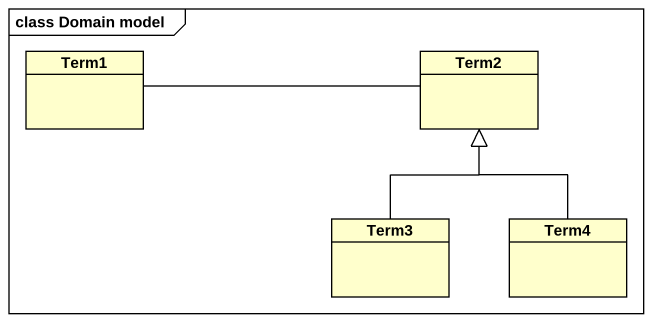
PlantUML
@startuml
mainframe class Domain model
hide circle
hide empty members
class Term1
class Term2
class Term3
class Term4
Term1 -right- Term2
Term3 -up-|> Term2
Term4 -up-|> Term2
@enduml
